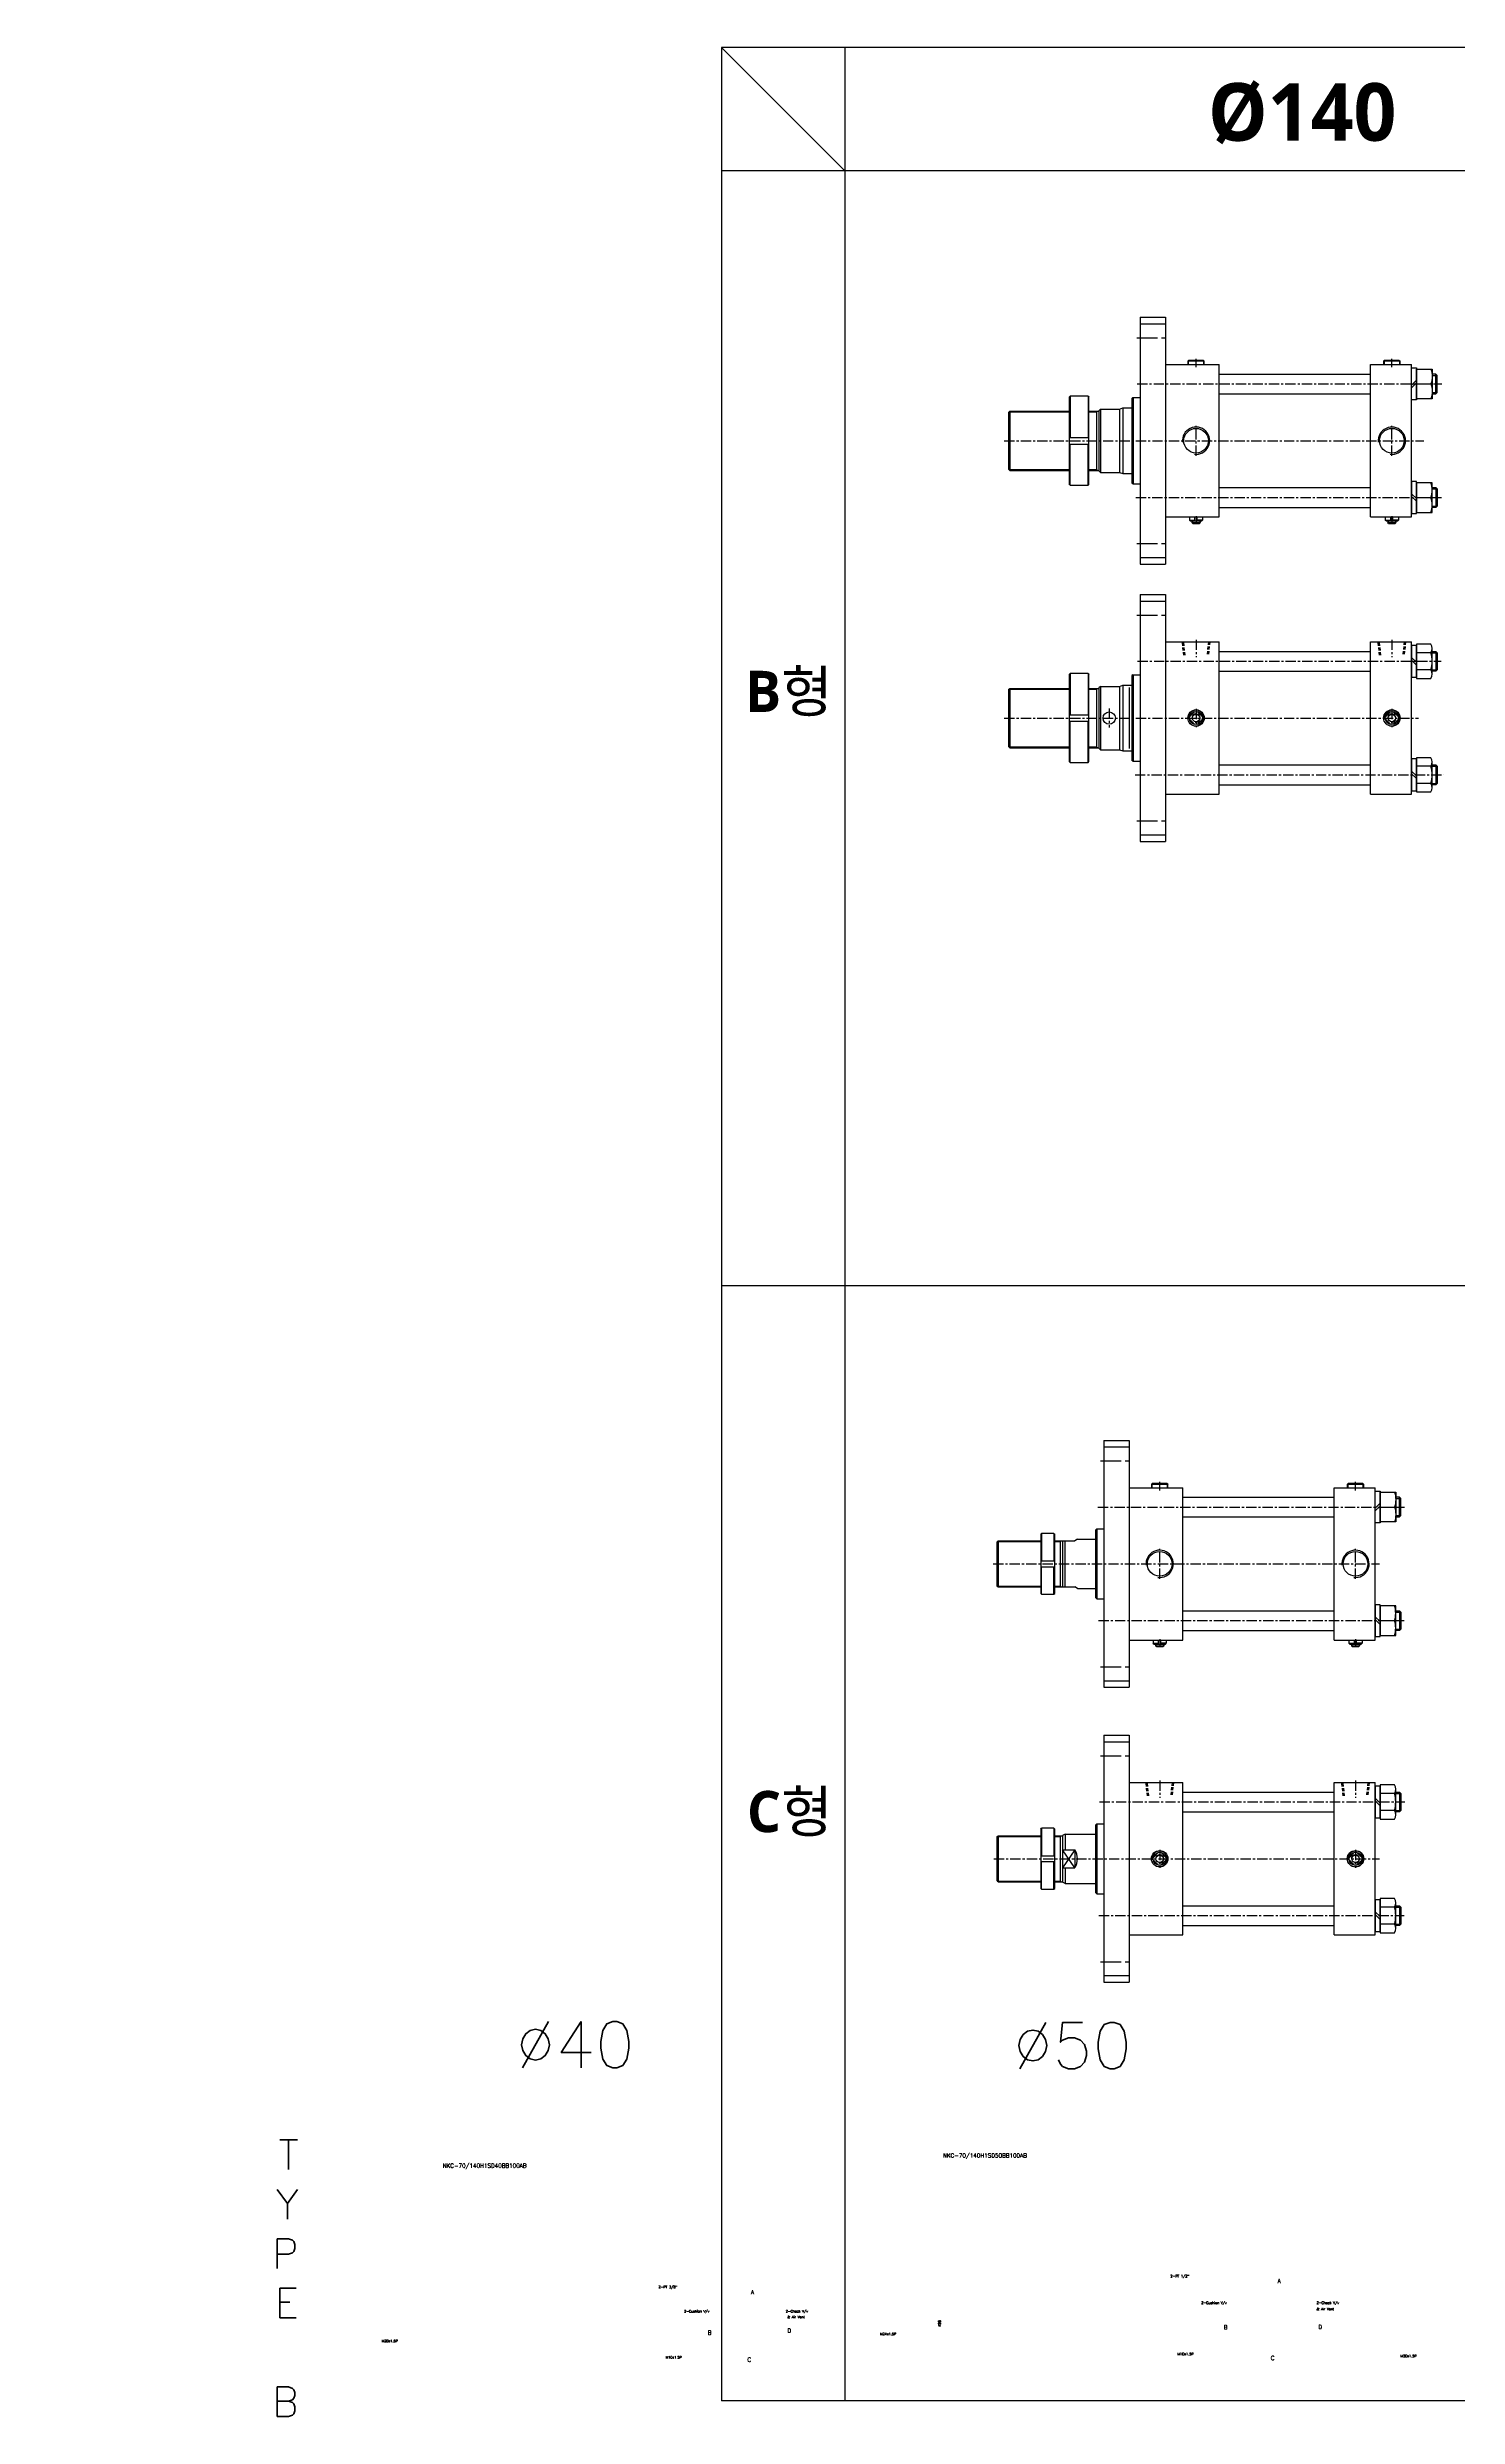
# Model space of a CAD drawing. Extents: x -819 to 29893, y -8942 to 9886.
# Drawn here: x -819 to 895, y -19 to 2859 of the extents above; entities that cross this region are included whole.
import ezdxf

# ---------------------------------------------------------------- set-up
doc = ezdxf.new("R2010")
doc.units = 0
doc.header["$LTSCALE"] = 10
doc.header["$MEASUREMENT"] = 0
for name, pattern in [('CENTER', [2, 1.25, -0.25, 0.25, -0.25]), ('CENTERX2', [4, 2.5, -0.5, 0.5, -0.5]), ('HIDDEN', [0.375, 0.25, -0.125])]:
    doc.linetypes.add(name, pattern=pattern)
doc.layers.get('0').update_dxf_attribs({"linetype": 'CONTINUOUS'})
doc.layers.get('DEFPOINTS').update_dxf_attribs({"linetype": 'CONTINUOUS'})
for name, color, linetype in [('CEN', 1, 'CENTERX2'), ('ML', 7, 'CONTINUOUS'), ('THIN', 3, 'CONTINUOUS')]:
    doc.layers.add(name, color=color, linetype=linetype)
doc.styles.add('GHS', font='romans', dxfattribs={"bigfont": 'ghs'})
doc.styles.add('문자', font='romans.shx')

msp = doc.modelspace()

# ---------------------------------------------------------------- linework, layer by layer
for p, q in [((9187.2, 2859.1), (0, 2859.1)), ((0, 2859.1), (0, 0)), ((150, 2709.1), (0, 2859.1)), ((150, 2859.1), (150, 0)), ((9187.2, 2709.1), (0, 2709.1)), ((9187.2, 1354.5), (0, 1354.5)), ((9187.2, 0), (0, 0))]:
    msp.add_line(p, q)
at = {"layer": 'CEN', "color": 1, "linetype": 'CENTER', "ltscale": 2}
for p, q in [((504.9, 2506.2), (543.9, 2506.2)), ((504.9, 2256.2), (543.9, 2256.2)), ((504.9, 2169.3), (543.9, 2169.3)), ((504.9, 1919.3), (543.9, 1919.3)), ((460.7, 1141.7), (499.7, 1141.7)), ((460.7, 891.7), (499.7, 891.7)), ((460.7, 783.4), (499.7, 783.4)), ((460.7, 533.4), (499.7, 533.4))]:
    msp.add_line(p, q, dxfattribs=at)
at = {"layer": 'CEN', "color": 1, "linetype": 'CENTER'}
msp.add_line((471.4, 2055.8), (471.4, 2032.8), dxfattribs=at)
at = {"layer": 'DEFPOINTS', "color": 0, "linetype": 'ByBlock'}
for p in [(539.9, 2194.3), (498.9, 2004.3), (495.7, 808.4)]:
    msp.add_point(p, dxfattribs=at)
at = {"layer": 'ML'}
for p, q in [((508.9, 2531.2), (508.9, 2231.2)), ((508.9, 2531.2), (539.9, 2531.2)), ((508.9, 2523.2), (539.9, 2523.2)), ((539.9, 2531.2), (539.9, 2231.2)), ((567.9, 2478.7), (566.9, 2477.7)), ((586.9, 2477.7), (566.9, 2477.7)), ((566.9, 2477.7), (566.9, 2473.7)), ((585.9, 2478.7), (567.9, 2478.7)), ((585.9, 2478.7), (586.9, 2477.7)), ((586.9, 2473.7), (586.9, 2477.7)), ((805.9, 2478.7), (804.9, 2477.7)), ((824.9, 2477.7), (804.9, 2477.7)), ((804.9, 2477.7), (804.9, 2473.7)), ((823.9, 2478.7), (805.9, 2478.7)), ((823.9, 2478.7), (824.9, 2477.7)), ((824.9, 2473.7), (824.9, 2477.7)), ((539.9, 2473.7), (604.9, 2473.7)), ((604.9, 2288.7), (604.9, 2473.7)), ((788.9, 2288.7), (788.9, 2473.7)), ((788.9, 2473.7), (838.9, 2473.7)), ((838.9, 2288.7), (838.9, 2473.7)), ((844.8, 2454.8), (838.9, 2448.9)), ((844.8, 2451.5), (838.9, 2445.6)), ((844.8, 2450.2), (862.2, 2450.2)), ((863.8, 2465.8), (863.8, 2434.6)), ((868.2, 2438.2), (868.2, 2462.2)), ((422.7, 2434.2), (423.7, 2435.2)), ((422.7, 2434.2), (422.7, 2328.2)), ((445.7, 2435.2), (423.7, 2435.2)), ((423.7, 2435.2), (423.7, 2385.2)), ((445.7, 2435.2), (445.7, 2385.2)), ((445.7, 2435.2), (446.7, 2434.2)), ((446.7, 2328.2), (446.7, 2434.2)), ((460.9, 2419.7), (458.9, 2417.7)), ((460.9, 2419.7), (483.9, 2419.7)), ((460.9, 2419.7), (460.9, 2342.7)), ((483.9, 2419.7), (487.9, 2421.2)), ((483.9, 2419.7), (483.9, 2342.7)), ((487.9, 2421.2), (487.9, 2341.2)), ((487.9, 2421.2), (498.9, 2421.2)), ((499.9, 2433.7), (498.9, 2432.7)), ((498.9, 2432.7), (498.9, 2329.7)), ((499.9, 2433.7), (508.9, 2433.7)), ((500.4, 2433.7), (500.4, 2328.7)), ((348.9, 2415.7), (350.4, 2417.2)), ((348.9, 2415.7), (348.9, 2346.7)), ((350.4, 2417.2), (350.4, 2345.2)), ((350.4, 2417.2), (422.7, 2417.2)), ((446.7, 2417.2), (458.9, 2417.2)), ((455.9, 2417.2), (455.9, 2345.2)), ((458.9, 2417.7), (458.9, 2344.7)), ((422.7, 2385.2), (446.7, 2385.2)), ((422.7, 2377.2), (446.7, 2377.2)), ((423.7, 2327.2), (423.7, 2377.2)), ((445.7, 2327.2), (445.7, 2377.2)), ((348.9, 2346.7), (350.4, 2345.2)), ((350.4, 2345.2), (422.7, 2345.2)), ((446.7, 2345.2), (458.9, 2345.2)), ((460.9, 2342.7), (458.9, 2344.7)), ((460.9, 2342.7), (483.9, 2342.7)), ((483.9, 2342.7), (487.9, 2341.2)), ((487.9, 2341.2), (498.9, 2341.2)), ((423.7, 2327.2), (422.7, 2328.2)), ((423.7, 2327.2), (445.7, 2327.2)), ((445.7, 2327.2), (446.7, 2328.2)), ((499.9, 2328.7), (498.9, 2329.7)), ((499.9, 2328.7), (508.9, 2328.7)), ((844.8, 2310.9), (838.9, 2316.8)), ((844.8, 2307.6), (838.9, 2313.5)), ((844.8, 2312.2), (862.2, 2312.2)), ((863.8, 2296.6), (863.8, 2327.8)), ((868.2, 2324.2), (868.2, 2300.2)), ((539.9, 2288.7), (604.9, 2288.7)), ((568.9, 2288.7), (568.9, 2284.7)), ((568.9, 2284.7), (575.6, 2284.7)), ((569.9, 2283.7), (568.9, 2284.7)), ((569.9, 2283.7), (583.9, 2283.7)), ((571.9, 2283.7), (571.9, 2281.7)), ((571.9, 2281.7), (581.9, 2281.7)), ((572.9, 2280.7), (571.9, 2281.7)), ((572.9, 2280.7), (580.9, 2280.7)), ((575.6, 2283.7), (575.6, 2288.7)), ((578.2, 2283.7), (578.2, 2288.7)), ((584.9, 2284.7), (578.2, 2284.7)), ((580.9, 2280.7), (581.9, 2281.7)), ((581.9, 2283.7), (581.9, 2281.7)), ((583.9, 2283.7), (584.9, 2284.7)), ((584.9, 2288.7), (584.9, 2284.7)), ((788.9, 2288.7), (838.9, 2288.7)), ((806.9, 2288.7), (806.9, 2284.7)), ((806.9, 2284.7), (813.6, 2284.7)), ((807.9, 2283.7), (806.9, 2284.7)), ((807.9, 2283.7), (821.9, 2283.7)), ((809.9, 2283.7), (809.9, 2281.7)), ((809.9, 2281.7), (819.9, 2281.7)), ((810.9, 2280.7), (809.9, 2281.7)), ((810.9, 2280.7), (818.9, 2280.7)), ((813.6, 2283.7), (813.6, 2288.7)), ((816.2, 2283.7), (816.2, 2288.7)), ((822.9, 2284.7), (816.2, 2284.7)), ((818.9, 2280.7), (819.9, 2281.7)), ((819.9, 2283.7), (819.9, 2281.7)), ((821.9, 2283.7), (822.9, 2284.7)), ((822.9, 2288.7), (822.9, 2284.7)), ((508.9, 2239.2), (539.9, 2239.2)), ((508.9, 2231.2), (539.9, 2231.2)), ((508.9, 2194.3), (508.9, 1894.3)), ((508.9, 2194.3), (539.9, 2194.3)), ((539.9, 2194.3), (539.9, 1894.3)), ((508.9, 2186.3), (539.9, 2186.3)), ((539.9, 2136.8), (604.9, 2136.8)), ((604.9, 1951.8), (604.9, 2136.8)), ((788.9, 1951.8), (788.9, 2136.8)), ((788.9, 2136.8), (838.9, 2136.8)), ((838.9, 1951.8), (838.9, 2136.8)), ((844.8, 2112), (838.9, 2117.9)), ((844.8, 2108.7), (838.9, 2114.6)), ((862.2, 2123.7), (844.8, 2123.7)), ((862.2, 2102.9), (844.8, 2102.9)), ((863.8, 2097.7), (863.8, 2128.9)), ((868.2, 2125.3), (868.2, 2101.3)), ((348.9, 2078.8), (350.4, 2080.3)), ((348.9, 2078.8), (348.9, 2009.8)), ((350.4, 2080.3), (422.7, 2080.3)), ((350.4, 2080.3), (350.4, 2008.3)), ((422.7, 2097.3), (423.7, 2098.3)), ((422.7, 2097.3), (422.7, 1991.3)), ((423.7, 2098.3), (423.7, 2048.3)), ((445.7, 2098.3), (423.7, 2098.3)), ((445.7, 2098.3), (445.7, 2048.3)), ((445.7, 2098.3), (446.7, 2097.3)), ((446.7, 1991.3), (446.7, 2097.3)), ((446.7, 2080.3), (458.9, 2080.3)), ((455.9, 2080.3), (455.9, 2008.3)), ((460.9, 2082.8), (458.9, 2080.8)), ((458.9, 2080.8), (458.9, 2007.8)), ((460.9, 2082.8), (460.9, 2005.8)), ((460.9, 2082.8), (483.9, 2082.8)), ((483.9, 2082.8), (487.9, 2084.3)), ((483.9, 2082.8), (483.9, 2005.8)), ((487.9, 2084.3), (487.9, 2004.3)), ((487.9, 2084.3), (498.9, 2084.3)), ((499.9, 2096.8), (498.9, 2095.8)), ((498.9, 2095.8), (498.9, 1992.8)), ((499.9, 2096.8), (508.9, 2096.8)), ((500.4, 2096.8), (500.4, 1991.8)), ((422.7, 2048.3), (446.7, 2048.3)), ((575.6, 2052.2), (569, 2045.6)), ((578.2, 2052.2), (584.8, 2045.6)), ((813.6, 2052.2), (807, 2045.6)), ((816.2, 2052.2), (822.8, 2045.6)), ((422.7, 2040.3), (446.7, 2040.3)), ((423.7, 1990.3), (423.7, 2040.3)), ((445.7, 1990.3), (445.7, 2040.3)), ((569, 2043), (575.6, 2036.4)), ((584.8, 2043), (578.2, 2036.4)), ((807, 2043), (813.6, 2036.4)), ((822.8, 2043), (816.2, 2036.4)), ((348.9, 2009.8), (350.4, 2008.3)), ((350.4, 2008.3), (422.7, 2008.3)), ((423.7, 1990.3), (422.7, 1991.3)), ((423.7, 1990.3), (445.7, 1990.3)), ((445.7, 1990.3), (446.7, 1991.3)), ((446.7, 2008.3), (458.9, 2008.3)), ((460.9, 2005.8), (458.9, 2007.8)), ((460.9, 2005.8), (483.9, 2005.8)), ((483.9, 2005.8), (487.9, 2004.3)), ((487.9, 2004.3), (498.9, 2004.3)), ((499.9, 1991.8), (498.9, 1992.8)), ((499.9, 1991.8), (508.9, 1991.8)), ((863.8, 1959.7), (863.8, 1990.9)), ((868.2, 1987.3), (868.2, 1963.3)), ((844.8, 1974), (838.9, 1979.9)), ((844.8, 1970.7), (838.9, 1976.6)), ((862.2, 1985.7), (844.8, 1985.7)), ((862.2, 1964.9), (844.8, 1964.9)), ((539.9, 1951.8), (604.9, 1951.8)), ((788.9, 1951.8), (838.9, 1951.8)), ((508.9, 1902.3), (539.9, 1902.3)), ((508.9, 1894.3), (539.9, 1894.3)), ((464.7, 1166.7), (464.7, 866.7)), ((464.7, 1166.7), (495.7, 1166.7)), ((464.7, 1158.7), (495.7, 1158.7)), ((495.7, 1166.7), (495.7, 866.7)), ((495.7, 1109.2), (560.7, 1109.2)), ((523.7, 1114.2), (522.7, 1113.2)), ((542.7, 1113.2), (522.7, 1113.2)), ((522.7, 1113.2), (522.7, 1109.2)), ((541.7, 1114.2), (523.7, 1114.2)), ((541.7, 1114.2), (542.7, 1113.2)), ((542.7, 1109.2), (542.7, 1113.2)), ((560.7, 924.2), (560.7, 1109.2)), ((744.7, 924.2), (744.7, 1109.2)), ((744.7, 1109.2), (794.7, 1109.2)), ((761.7, 1114.2), (760.7, 1113.2)), ((780.7, 1113.2), (760.7, 1113.2)), ((760.7, 1113.2), (760.7, 1109.2)), ((779.7, 1114.2), (761.7, 1114.2)), ((779.7, 1114.2), (780.7, 1113.2)), ((780.7, 1109.2), (780.7, 1113.2)), ((794.7, 924.2), (794.7, 1109.2)), ((819.6, 1101.3), (819.6, 1070.1)), ((824, 1073.7), (824, 1097.7)), ((800.6, 1090.4), (794.7, 1084.5)), ((800.6, 1087), (794.7, 1081.1)), ((800.6, 1085.7), (818, 1085.7)), ((334.7, 1043.2), (336.2, 1044.7)), ((334.7, 1043.2), (334.7, 990.2)), ((336.2, 1044.7), (336.2, 988.7)), ((388.1, 1052.7), (389.1, 1053.7)), ((388.1, 1052.7), (388.1, 980.7)), ((389.1, 1053.7), (389.1, 1020.2)), ((404.1, 1053.7), (389.1, 1053.7)), ((404.1, 1053.7), (404.1, 1020.2)), ((404.1, 1053.7), (405.1, 1052.7)), ((405.1, 980.7), (405.1, 1052.7)), ((411.7, 1044.7), (411.7, 988.7)), ((414.7, 1044.7), (414.7, 988.7)), ((417.7, 988.7), (417.7, 1044.7)), ((432.7, 1046.7), (429.7, 1044.7)), ((454.7, 1057.7), (456.2, 1059.2)), ((454.7, 1057.7), (454.7, 975.7)), ((456.2, 1059.2), (456.2, 974.2)), ((388.1, 1020.2), (405.1, 1020.2)), ((388.1, 1013.2), (405.1, 1013.2)), ((389.1, 979.7), (389.1, 1013.2)), ((404.1, 979.7), (404.1, 1013.2)), ((334.7, 990.2), (336.2, 988.7)), ((388.1, 980.7), (389.1, 979.7)), ((389.1, 979.7), (404.1, 979.7)), ((404.1, 979.7), (405.1, 980.7)), ((432.7, 986.7), (429.7, 988.7)), ((454.7, 975.7), (456.2, 974.2)), ((800.6, 946.5), (794.7, 952.4)), ((819.6, 932.1), (819.6, 963.3)), ((824, 959.7), (824, 935.7)), ((495.7, 924.2), (560.7, 924.2)), ((524.7, 924.2), (524.7, 920.2)), ((531.4, 919.2), (531.4, 924.2)), ((534, 919.2), (534, 924.2)), ((540.7, 924.2), (540.7, 920.2)), ((744.7, 924.2), (794.7, 924.2)), ((762.7, 924.2), (762.7, 920.2)), ((769.4, 919.2), (769.4, 924.2)), ((772, 919.2), (772, 924.2)), ((778.7, 924.2), (778.7, 920.2)), ((800.6, 943.1), (794.7, 949)), ((800.6, 947.7), (818, 947.7)), ((524.7, 920.2), (531.4, 920.2)), ((525.7, 919.2), (524.7, 920.2)), ((525.7, 919.2), (539.7, 919.2)), ((527.7, 919.2), (527.7, 917.2)), ((527.7, 917.2), (537.7, 917.2)), ((528.7, 916.2), (527.7, 917.2)), ((528.7, 916.2), (536.7, 916.2)), ((540.7, 920.2), (534, 920.2)), ((536.7, 916.2), (537.7, 917.2)), ((537.7, 919.2), (537.7, 917.2)), ((539.7, 919.2), (540.7, 920.2)), ((762.7, 920.2), (769.4, 920.2)), ((763.7, 919.2), (762.7, 920.2)), ((763.7, 919.2), (777.7, 919.2)), ((765.7, 919.2), (765.7, 917.2)), ((765.7, 917.2), (775.7, 917.2)), ((766.7, 916.2), (765.7, 917.2)), ((766.7, 916.2), (774.7, 916.2)), ((778.7, 920.2), (772, 920.2)), ((774.7, 916.2), (775.7, 917.2)), ((775.7, 919.2), (775.7, 917.2)), ((777.7, 919.2), (778.7, 920.2)), ((464.7, 874.7), (495.7, 874.7)), ((464.7, 866.7), (495.7, 866.7)), ((464.7, 808.4), (464.7, 508.4)), ((464.7, 808.4), (495.7, 808.4)), ((495.7, 808.4), (495.7, 508.4)), ((464.7, 800.4), (495.7, 800.4)), ((495.7, 750.9), (560.7, 750.9)), ((560.7, 565.9), (560.7, 750.9)), ((744.7, 565.9), (744.7, 750.9)), ((744.7, 750.9), (794.7, 750.9)), ((794.7, 565.9), (794.7, 750.9)), ((800.6, 726.1), (794.7, 732)), ((800.6, 722.8), (794.7, 728.7)), ((818, 737.8), (800.6, 737.8)), ((819.6, 711.8), (819.6, 743)), ((824, 739.4), (824, 715.4)), ((388.1, 694.4), (389.1, 695.4)), ((388.1, 694.4), (388.1, 622.4)), ((404.1, 695.4), (389.1, 695.4)), ((389.1, 695.4), (389.1, 661.9)), ((404.1, 695.4), (405.1, 694.4)), ((404.1, 695.4), (404.1, 661.9)), ((405.1, 622.4), (405.1, 694.4)), ((454.7, 699.4), (456.2, 700.9)), ((454.7, 699.4), (454.7, 617.4)), ((456.2, 700.9), (456.2, 615.9)), ((818, 717), (800.6, 717)), ((334.7, 684.9), (336.2, 686.4)), ((334.7, 684.9), (334.7, 631.9)), ((336.2, 686.4), (336.2, 630.4)), ((411.7, 686.4), (411.7, 630.4)), ((417.7, 688.4), (414.7, 686.7)), ((414.7, 686.7), (414.7, 630.1)), ((414.7, 669.2), (429.7, 669.2)), ((417.7, 688.4), (417.7, 669.2)), ((429.7, 669.2), (429.7, 647.6)), ((531.4, 666.3), (524.8, 659.7)), ((534, 666.3), (540.6, 659.7)), ((769.4, 666.3), (762.8, 659.7)), ((772, 666.3), (778.6, 659.7)), ((388.1, 661.9), (405.1, 661.9)), ((388.1, 654.9), (405.1, 654.9)), ((389.1, 621.4), (389.1, 654.9)), ((404.1, 621.4), (404.1, 654.9)), ((414.7, 647.6), (429.7, 647.6)), ((417.7, 647.6), (417.7, 628.4)), ((524.8, 657.1), (531.4, 650.5)), ((540.6, 657.1), (534, 650.5)), ((762.8, 657.1), (769.4, 650.5)), ((778.6, 657.1), (772, 650.5)), ((334.7, 631.9), (336.2, 630.4)), ((388.1, 622.4), (389.1, 621.4)), ((389.1, 621.4), (404.1, 621.4)), ((404.1, 621.4), (405.1, 622.4)), ((417.7, 628.4), (414.7, 630.1)), ((454.7, 617.4), (456.2, 615.9)), ((819.6, 573.8), (819.6, 605)), ((800.6, 588.1), (794.7, 594)), ((800.6, 584.8), (794.7, 590.7)), ((818, 599.8), (800.6, 599.8)), ((818, 579), (800.6, 579)), ((824, 601.4), (824, 577.4)), ((495.7, 565.9), (560.7, 565.9)), ((744.7, 565.9), (794.7, 565.9)), ((464.7, 516.4), (495.7, 516.4)), ((464.7, 508.4), (495.7, 508.4))]:
    msp.add_line(p, q, dxfattribs=at)
at = {"layer": 'ML', "color": 2}
for p, q in [((567.4, 2478.2), (567.4, 2473.7)), ((586.4, 2473.7), (586.4, 2478.2)), ((805.4, 2478.2), (805.4, 2473.7)), ((824.4, 2473.7), (824.4, 2478.2)), ((349.4, 2416.2), (422.7, 2416.2)), ((446.7, 2416.2), (455.9, 2416.2)), ((455.9, 2416.2), (457.6, 2417.2)), ((349.4, 2346.2), (422.7, 2346.2)), ((446.7, 2346.2), (455.9, 2346.2)), ((455.9, 2346.2), (457.6, 2345.2)), ((572.4, 2283.7), (572.4, 2281.2)), ((581.4, 2283.7), (581.4, 2281.2)), ((810.4, 2283.7), (810.4, 2281.2)), ((819.4, 2283.7), (819.4, 2281.2)), ((349.4, 2079.3), (422.7, 2079.3)), ((446.7, 2079.3), (455.9, 2079.3)), ((455.9, 2079.3), (457.6, 2080.3)), ((495.7, 2081.3), (495.7, 2007.3)), ((349.4, 2009.3), (422.7, 2009.3)), ((446.7, 2009.3), (455.9, 2009.3)), ((455.9, 2009.3), (457.6, 2008.3)), ((523.2, 1113.7), (523.2, 1109.2)), ((542.2, 1109.2), (542.2, 1113.7)), ((761.2, 1113.7), (761.2, 1109.2)), ((780.2, 1109.2), (780.2, 1113.7)), ((411.7, 1043.7), (413.5, 1044.7)), ((411.7, 989.7), (413.5, 988.7)), ((528.2, 919.2), (528.2, 916.7)), ((537.2, 919.2), (537.2, 916.7)), ((766.2, 919.2), (766.2, 916.7)), ((775.2, 919.2), (775.2, 916.7)), ((411.7, 685.4), (413.5, 686.4)), ((429.7, 669.2), (414.7, 647.6)), ((429.7, 647.6), (414.7, 669.2)), ((411.7, 631.4), (413.5, 630.4))]:
    msp.add_line(p, q, dxfattribs=at)
at = {"layer": 'ML', "color": 1, "linetype": 'CENTER'}
for p, q in [((576.9, 2470.4), (576.9, 2480.8)), ((814.9, 2470.4), (814.9, 2480.8)), ((505.4, 2450.2), (875.5, 2450.2)), ((576.9, 2362.9), (576.9, 2399.5)), ((814.9, 2362.9), (814.9, 2399.5)), ((343.8, 2381.2), (853.9, 2381.2)), ((503.7, 2312.2), (875.2, 2312.2)), ((576.9, 2289.5), (576.9, 2280)), ((814.9, 2289.5), (814.9, 2280)), ((576.9, 2139.5), (576.9, 2118.2)), ((814.9, 2139.5), (814.9, 2118.2)), ((505.8, 2113.3), (875, 2113.3)), ((343.8, 2044.3), (847.1, 2044.3)), ((576.9, 2055.3), (576.9, 2033.3)), ((814.9, 2055.3), (814.9, 2033.3)), ((502.7, 1975.3), (877.7, 1975.3)), ((532.7, 1105.9), (532.7, 1116.4)), ((770.7, 1105.9), (770.7, 1116.4)), ((457.7, 1085.7), (830.8, 1085.7)), ((330.3, 1016.7), (799.8, 1016.7)), ((532.7, 998.5), (532.7, 1035)), ((770.7, 998.5), (770.7, 1035)), ((458.4, 947.7), (829.8, 947.7)), ((532.7, 925.1), (532.7, 915.5)), ((770.7, 925.1), (770.7, 915.5)), ((532.7, 753.6), (532.7, 732.3)), ((770.7, 753.6), (770.7, 732.3)), ((459.6, 727.4), (830.8, 727.4)), ((532.7, 669.4), (532.7, 647.4)), ((770.7, 669.4), (770.7, 647.4)), ((331.1, 658.4), (800, 658.4)), ((458.7, 589.4), (829.8, 589.4))]:
    msp.add_line(p, q, dxfattribs=at)
at = {"layer": 'ML', "color": 7, "linetype": 'Continuous'}
for p, q in [((604.9, 2462.2), (788.9, 2462.2)), ((604.9, 2438.2), (788.9, 2438.2)), ((604.9, 2324.2), (788.9, 2324.2)), ((604.9, 2300.2), (788.9, 2300.2)), ((604.9, 2125.3), (788.9, 2125.3)), ((604.9, 2101.3), (788.9, 2101.3)), ((604.9, 1987.3), (788.9, 1987.3)), ((604.9, 1963.3), (788.9, 1963.3)), ((560.7, 1097.7), (744.7, 1097.7)), ((560.7, 1073.7), (744.7, 1073.7)), ((336.2, 1044.7), (388.1, 1044.7)), ((405.1, 1044.7), (414.7, 1044.7)), ((414.7, 1044.7), (429.7, 1044.7)), ((432.7, 1046.7), (454.7, 1046.7)), ((456.2, 1059.2), (464.7, 1059.2)), ((336.2, 988.7), (388.1, 988.7)), ((405.1, 988.7), (414.7, 988.7)), ((414.7, 988.7), (429.7, 988.7)), ((432.7, 986.7), (454.7, 986.7)), ((456.2, 974.2), (464.7, 974.2)), ((560.7, 959.7), (744.7, 959.7)), ((560.7, 935.7), (744.7, 935.7)), ((560.7, 739.4), (744.7, 739.4)), ((456.2, 700.9), (464.7, 700.9)), ((560.7, 715.4), (744.7, 715.4)), ((336.2, 686.4), (388.1, 686.4)), ((405.1, 686.4), (414.7, 686.4)), ((417.7, 688.4), (454.7, 688.4)), ((336.2, 630.4), (388.1, 630.4)), ((405.1, 630.4), (414.7, 630.4)), ((417.7, 628.4), (454.7, 628.4)), ((456.2, 615.9), (464.7, 615.9)), ((560.7, 601.4), (744.7, 601.4)), ((560.7, 577.4), (744.7, 577.4))]:
    msp.add_line(p, q, dxfattribs=at)
at = {"layer": 'ML', "color": 6, "linetype": 'HIDDEN', "ltscale": 1.5}
for p, q in [((561.9, 2120.8), (560.3, 2136.8)), ((563.5, 2120.8), (561.9, 2136.8)), ((591.9, 2136.8), (590.3, 2120.8)), ((593.5, 2136.8), (591.9, 2120.8)), ((799.9, 2120.8), (798.3, 2136.8)), ((801.5, 2120.8), (799.9, 2136.8)), ((829.9, 2136.8), (828.3, 2120.8)), ((831.5, 2136.8), (829.9, 2120.8)), ((517.7, 734.9), (516.1, 750.9)), ((519.3, 734.9), (517.7, 750.9)), ((547.7, 750.9), (546.1, 734.9)), ((549.3, 750.9), (547.7, 734.9)), ((755.7, 734.9), (754.1, 750.9)), ((757.3, 734.9), (755.7, 750.9)), ((785.7, 750.9), (784.1, 734.9)), ((787.3, 750.9), (785.7, 734.9))]:
    msp.add_line(p, q, dxfattribs=at)
at = {"layer": 'ML', "color": 2, "linetype": 'Continuous'}
for p, q in [((335.2, 1043.7), (388.1, 1043.7)), ((405.1, 1043.7), (411.7, 1043.7)), ((335.2, 989.7), (388.1, 989.7)), ((405.1, 989.7), (411.7, 989.7)), ((335.2, 685.4), (388.1, 685.4)), ((405.1, 685.4), (411.7, 685.4)), ((335.2, 631.4), (388.1, 631.4)), ((405.1, 631.4), (411.7, 631.4))]:
    msp.add_line(p, q, dxfattribs=at)
at = {"layer": 'ML'}
for points in [[(838.9, 2430.9), (838.9, 2469.6), (844.8, 2469.6), (844.8, 2430.9), (838.9, 2430.9)], [(863.8, 2438.2), (868.2, 2438.2), (869.8, 2439.8), (869.8, 2460.6), (868.2, 2462.2), (863.8, 2462.2)], [(838.9, 2331.6), (838.9, 2292.9), (844.8, 2292.9), (844.8, 2331.6), (838.9, 2331.6)], [(863.8, 2324.2), (868.2, 2324.2), (869.8, 2322.6), (869.8, 2301.8), (868.2, 2300.2), (863.8, 2300.2)], [(838.9, 2132.6), (838.9, 2093.9), (844.8, 2093.9), (844.8, 2132.6), (838.9, 2132.6)], [(863.8, 2125.3), (868.2, 2125.3), (869.8, 2123.7), (869.8, 2102.9), (868.2, 2101.3), (863.8, 2101.3)], [(838.9, 1994.6), (838.9, 1955.9), (844.8, 1955.9), (844.8, 1994.6), (838.9, 1994.6)], [(863.8, 1987.3), (868.2, 1987.3), (869.8, 1985.7), (869.8, 1964.9), (868.2, 1963.3), (863.8, 1963.3)], [(794.7, 1066.4), (794.7, 1105.1), (800.6, 1105.1), (800.6, 1066.4), (794.7, 1066.4)], [(819.6, 1073.7), (824, 1073.7), (825.6, 1075.4), (825.6, 1096.1), (824, 1097.7), (819.6, 1097.7)], [(794.7, 967.1), (794.7, 928.4), (800.6, 928.4), (800.6, 967.1), (794.7, 967.1)], [(819.6, 959.7), (824, 959.7), (825.6, 958.1), (825.6, 937.4), (824, 935.7), (819.6, 935.7)], [(794.7, 746.7), (794.7, 708), (800.6, 708), (800.6, 746.7), (794.7, 746.7)], [(819.6, 739.4), (824, 739.4), (825.6, 737.8), (825.6, 717), (824, 715.4), (819.6, 715.4)], [(794.7, 608.7), (794.7, 570), (800.6, 570), (800.6, 608.7), (794.7, 608.7)], [(819.6, 601.4), (824, 601.4), (825.6, 599.8), (825.6, 579), (824, 577.4), (819.6, 577.4)]]:
    msp.add_lwpolyline(points, dxfattribs=at)
for points in [[(844.8, 2468.2), (863.8, 2468.2), (863.8, 2432.2), (844.8, 2432.2)], [(844.8, 2294.2), (863.8, 2294.2), (863.8, 2330.2), (844.8, 2330.2)], [(800.6, 1103.7), (819.6, 1103.7), (819.6, 1067.7), (800.6, 1067.7)], [(800.6, 929.7), (819.6, 929.7), (819.6, 965.7), (800.6, 965.7)]]:
    msp.add_lwpolyline(points, close=True, dxfattribs=at)
for points in [[(862.2, 2468.2, -0.178633), (862.2, 2450.2, -0.178633), (862.2, 2432.2)], [(862.2, 2294.2, 0.178633), (862.2, 2312.2, 0.178633), (862.2, 2330.2)], [(844.8, 2092.5), (862.2, 2092.5, 0.309401), (862.2, 2102.9, 0.154701), (862.2, 2123.7, 0.309401), (862.2, 2134.1), (844.8, 2134.1), (844.8, 2092.5)], [(844.8, 1954.5), (862.2, 1954.5, 0.309401), (862.2, 1964.9, 0.154701), (862.2, 1985.7, 0.309401), (862.2, 1996.1), (844.8, 1996.1), (844.8, 1954.5)], [(818, 1103.7, -0.178633), (818, 1085.7, -0.178633), (818, 1067.7)], [(818, 929.7, 0.178633), (818, 947.7, 0.178633), (818, 965.7)], [(800.6, 706.6), (818, 706.6, 0.309401), (818, 717, 0.154701), (818, 737.8, 0.309401), (818, 748.2), (800.6, 748.2), (800.6, 706.6)], [(800.6, 568.6), (818, 568.6, 0.309401), (818, 579, 0.154701), (818, 599.8, 0.309401), (818, 610.2), (800.6, 610.2), (800.6, 568.6)]]:
    msp.add_lwpolyline(points, format="xyb", dxfattribs=at)
for centre, radius in [((576.9, 2381.2), 15), ((814.9, 2381.2), 15), ((471.4, 2044.3), 7.5), ((576.9, 2044.3), 10), ((576.9, 2044.3), 8), ((576.9, 2044.3), 4.5), ((814.9, 2044.3), 10), ((814.9, 2044.3), 8), ((814.9, 2044.3), 4.5), ((532.7, 1016.7), 15), ((770.7, 1016.7), 15), ((532.7, 658.4), 10), ((532.7, 658.4), 8), ((532.7, 658.4), 4.5), ((770.7, 658.4), 10), ((770.7, 658.4), 8), ((770.7, 658.4), 4.5)]:
    msp.add_circle(centre, radius, dxfattribs=at)
at = {"layer": 'ML', "color": 2}
for centre, radius, start, end in [((576.9, 2381.2), 16.6, 262.807, 186.1554), ((814.9, 2381.2), 16.6, 262.807, 186.1554), ((576.9, 2044.3), 9.5, 261.4114, 188.1478), ((576.9, 2044.3), 5, 257.904, 186.2569), ((814.9, 2044.3), 9.5, 261.4114, 188.1478), ((814.9, 2044.3), 5, 257.904, 186.2569), ((532.7, 1016.7), 16.6, 262.807, 186.1554), ((770.7, 1016.7), 16.6, 262.807, 186.1554), ((532.7, 658.4), 9.5, 261.4114, 188.1478), ((532.7, 658.4), 5, 257.904, 186.2569), ((770.7, 658.4), 9.5, 261.4114, 188.1478), ((770.7, 658.4), 5, 257.904, 186.2569)]:
    msp.add_arc(centre, radius, start, end, dxfattribs=at)
at = {"layer": 'ML'}
msp.add_arc((411.9, 658.4), 20.8, 328.8704, 31.1296, dxfattribs=at)
at = {"layer": 'THIN', "color": 2}
for p, q in [((863.8, 2460.6), (869.8, 2460.6)), ((863.8, 2439.8), (869.8, 2439.8)), ((863.8, 2322.6), (869.8, 2322.6)), ((863.8, 2301.8), (869.8, 2301.8)), ((863.8, 2123.7), (869.8, 2123.7)), ((863.8, 2102.9), (869.8, 2102.9)), ((863.8, 1985.7), (869.8, 1985.7)), ((863.8, 1964.9), (869.8, 1964.9)), ((819.6, 1096.1), (825.6, 1096.1)), ((819.6, 1075.4), (825.6, 1075.4)), ((819.6, 958.1), (825.6, 958.1)), ((819.6, 937.4), (825.6, 937.4)), ((819.6, 737.8), (825.6, 737.8)), ((819.6, 717), (825.6, 717)), ((819.6, 599.8), (825.6, 599.8)), ((819.6, 579), (825.6, 579))]:
    msp.add_line(p, q, dxfattribs=at)

# ---------------------------------------------------------------- texts
at = {"attachment_point": 1, "style": '문자'}
for s, width, gutter_width, insert, char_height in [('{\\fMalgun Gothic|b1|i0|c129|p50;%%C140}', 124.533, 16, (591.4, 2815.6), 70), ('{\\fMalgun Gothic|b1|i0|c129|p50;B형}', 655.383, 160, (28.8, 2101.7), 50), ('{\\fMalgun Gothic|b1|i0|c129|p50;C형}', 655.383, 160, (31, 740.8), 50)]:
    msp.add_mtext_dynamic_manual_height_columns(s, width=width, gutter_width=gutter_width, heights=[0], dxfattribs=dict(at, insert=insert, char_height=char_height))
at = {"layer": 'ML', "color": 7, "style": 'GHS'}
for s, p in [('%%C40', (-250.1, 404.4)), ('%%C50', (354.4, 403.4))]:
    msp.add_text(s, height=56.25, dxfattribs=at).set_placement(p)
at = {"layer": 'ML', "color": 4, "style": 'GHS'}
for s, p in [('NKC-70/140H1SD40BB100AB', (-338.8, 283)), ('NKC-70/140H1SD50BB100AB', (269.3, 295.4))]:
    msp.add_text(s, height=5, dxfattribs=at).set_placement(p)
at = {"layer": 'ML', "style": 'GHS'}
for s, p in [('A', (676, 143)), ('A', (35.9, 129.5)), ('D', (80.2, 82.7)), ('B', (610.6, 86.8)), ('D', (725.5, 87.2)), ('B', (-16.6, 80.2)), ('C', (31.6, 47.4)), ('C', (667.7, 49.4))]:
    msp.add_text(s, height=5, dxfattribs=at).set_placement(p)
at = {"layer": 'ML', "color": 2, "style": 'GHS'}
for p in [(554.4, 55.2), (-67.8, 51.2)]:
    msp.add_text('M10x1.5P', height=3, dxfattribs=at).set_placement(p)
at = {"layer": 'ML', "color": 7, "insert": (-513.7, -19.3), "char_height": 36, "width": 1336.238, "attachment_point": 9, "style": 'GHS'}
msp.add_mtext('\\pi-9,l9,t9;T\\P\\pi0,l0,tz;Y\\P\\pi-9,l9,t9;P\\PE\\P\\PB', dxfattribs=at)
at = {"layer": 'ML', "color": 2, "char_height": 3, "style": 'GHS'}
for s, insert, attachment_point in [('2-PT 1/2"', (545.7, 148.9), 7), ('2-PT 3/8"', (-76.4, 135.7), 7), ('2-Cushion V/v', (583.3, 116.5), 7), ('2-Check V/v', (723.5, 116.5), 7), ('2-Cushion V/v', (-45.4, 106.2), 7), ('2-Check V/v', (78.2, 106.2), 7), ('& Air Vent', (80.2, 100.2), 7), ('& Air Vent', (723.5, 109.9), 7), ('\\A1;', (-819.3, 74.1), 7), ('M20x1.5P', (-393.3, 71.1), 9), ('M24x1.5P', (212.4, 79.6), 9), ('M30x1.5P', (845, 52.8), 9)]:
    msp.add_mtext(s, dxfattribs=dict(at, insert=insert, attachment_point=attachment_point))
at = {"layer": 'ML', "color": 2, "insert": (265, 93.9), "char_height": 3, "attachment_point": 5, "rotation": 90, "style": 'GHS'}
msp.add_mtext('\\A1;%%C28', dxfattribs=at)

doc.saveas('drawing.dxf')
